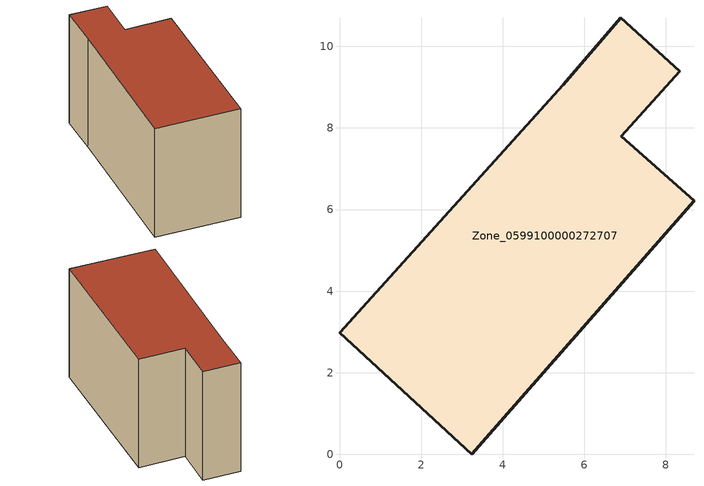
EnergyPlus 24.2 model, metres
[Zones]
Zone_0599100000272707
 floor ground (C_G): 0,2.98 5.48,9.06 6.9,10.7 8.34,9.39 6.91,7.8 8.69,6.22 3.24,0 z3.08
 wall outside (C_F): 3.24,0 8.69,6.22 6.91,7.8 8.34,9.39 6.9,10.7 5.48,9.06 0,2.98 3.24,0 z3.08:9.29
 roof outside (C_R): 5.48,9.06 0,2.98 3.24,0 8.69,6.22 6.91,7.8 8.34,9.39 6.9,10.7 z9.29
[BUILDING]
Pand.0599100000272707: North Axis=0; Terrain=City; Loads Convergence Tolerance Value=0.04; Temperature Convergence Tolerance Value=0.4; Solar Distribution=FullExterior; Maximum Number of Warmup Days=25; Minimum Number of Warmup Days=1
[Site:Location]
Rotterdam.The.Hague.AP_ZH_NLD Design_Conditions: Latitude=51.96; Longitude=4.45; Time Zone=1; Elevation=-4.5
[SITE:GROUNDTEMPERATURE:BUILDINGSURFACE]
18, 18, 18, 18, 18, 18, 18, 18, 18, 18, 18, 18
[MATERIAL] Thermal Absorptance=0.9; Solar Absorptance=0.7; Visible Absorptance=0.7
Name | Roughness | Thickness | Conductivity | Density | Specific Heat
G.TI.1946 | MediumSmooth | 0.15 | 1 | 540 | 1210
F.TI.1946 | Rough | 0.3 | 0.857143 | 1920 | 840
R.TI.1946 | MediumRough | 0.2 | 0.1 | 1500 | 1000
[CONSTRUCTION]
C_G: G.TI.1946
C_F: F.TI.1946
C_R: R.TI.1946
[ZONE]
Zone_0599100000272707: Type=1; Multiplier=1; Ceiling Height=Autocalculate; Volume=Autocalculate; Floor Area=autocalculate; Part of Total Floor Area=Yes
[ZONEINFILTRATION:DESIGNFLOWRATE]
Infil_Zone_0599100000272707: Zone or ZoneList or Space or SpaceList=Zone_0599100000272707; Schedule=AlwaysOn; Design Flow Rate Calculation Method=Flow/Area; Flow Rate per Floor Area=0.003; Constant Term Coefficient=1; Temperature Term Coefficient=0; Velocity Term Coefficient=0; Velocity Squared Term Coefficient=0
[HVACTEMPLATE:ZONE:IDEALLOADSAIRSYSTEM]
Zone_0599100000272707: Maximum Heating Supply Air Temperature=50; Minimum Cooling Supply Air Temperature=13; Maximum Heating Supply Air Humidity Ratio=0.0156; Minimum Cooling Supply Air Humidity Ratio=0.0077; Heating Limit=NoLimit; Cooling Limit=NoLimit; Dehumidification Control Type=ConstantSensibleHeatRatio; Cooling Sensible Heat Ratio=0.7; Dehumidification Setpoint=60; Humidification Control Type=None; Humidification Setpoint=30; Outdoor Air Method=None; Outdoor Air Flow Rate per Person=0.00944; Outdoor Air Flow Rate per Zone Floor Area=0; Outdoor Air Flow Rate per Zone=0; Demand Controlled Ventilation Type=None; Outdoor Air Economizer Type=NoEconomizer; Heat Recovery Type=None; Sensible Heat Recovery Effectiveness=0.7; Latent Heat Recovery Effectiveness=0.65
[ZONECONTROL:THERMOSTAT]
ThermostatControl_Zone_0599100000272707: Zone or ZoneList=Zone_0599100000272707; Control Type Schedule=DualSetpointControlType; Control 1=Thermostat_Zone_0599100000272707; Temperature Difference Between Cutout And Setpoint=0
[THERMOSTATSETPOINT:DUALSETPOINT]
Thermostat_Zone_0599100000272707: Heating Setpoint Temperature Schedule=HeatingSetpoint_Zone_0599100000272707; Cooling Setpoint Temperature Schedule=CoolingSetpoint_Zone_0599100000272707
[SCHEDULE:COMPACT]
HeatingSetpoint_Zone_0599100000272707: Through: 12/31, For: AllDays, Until: 24:00, 21
CoolingSetpoint_Zone_0599100000272707: Through: 12/31, For: AllDays, Until: 24:00, 24
DualSetpointControlType: Through: 12/31, For: AllDays, Until: 24:00, 4
AlwaysOn: Through: 12/31, For: AllDays, Until: 24:00, 1
